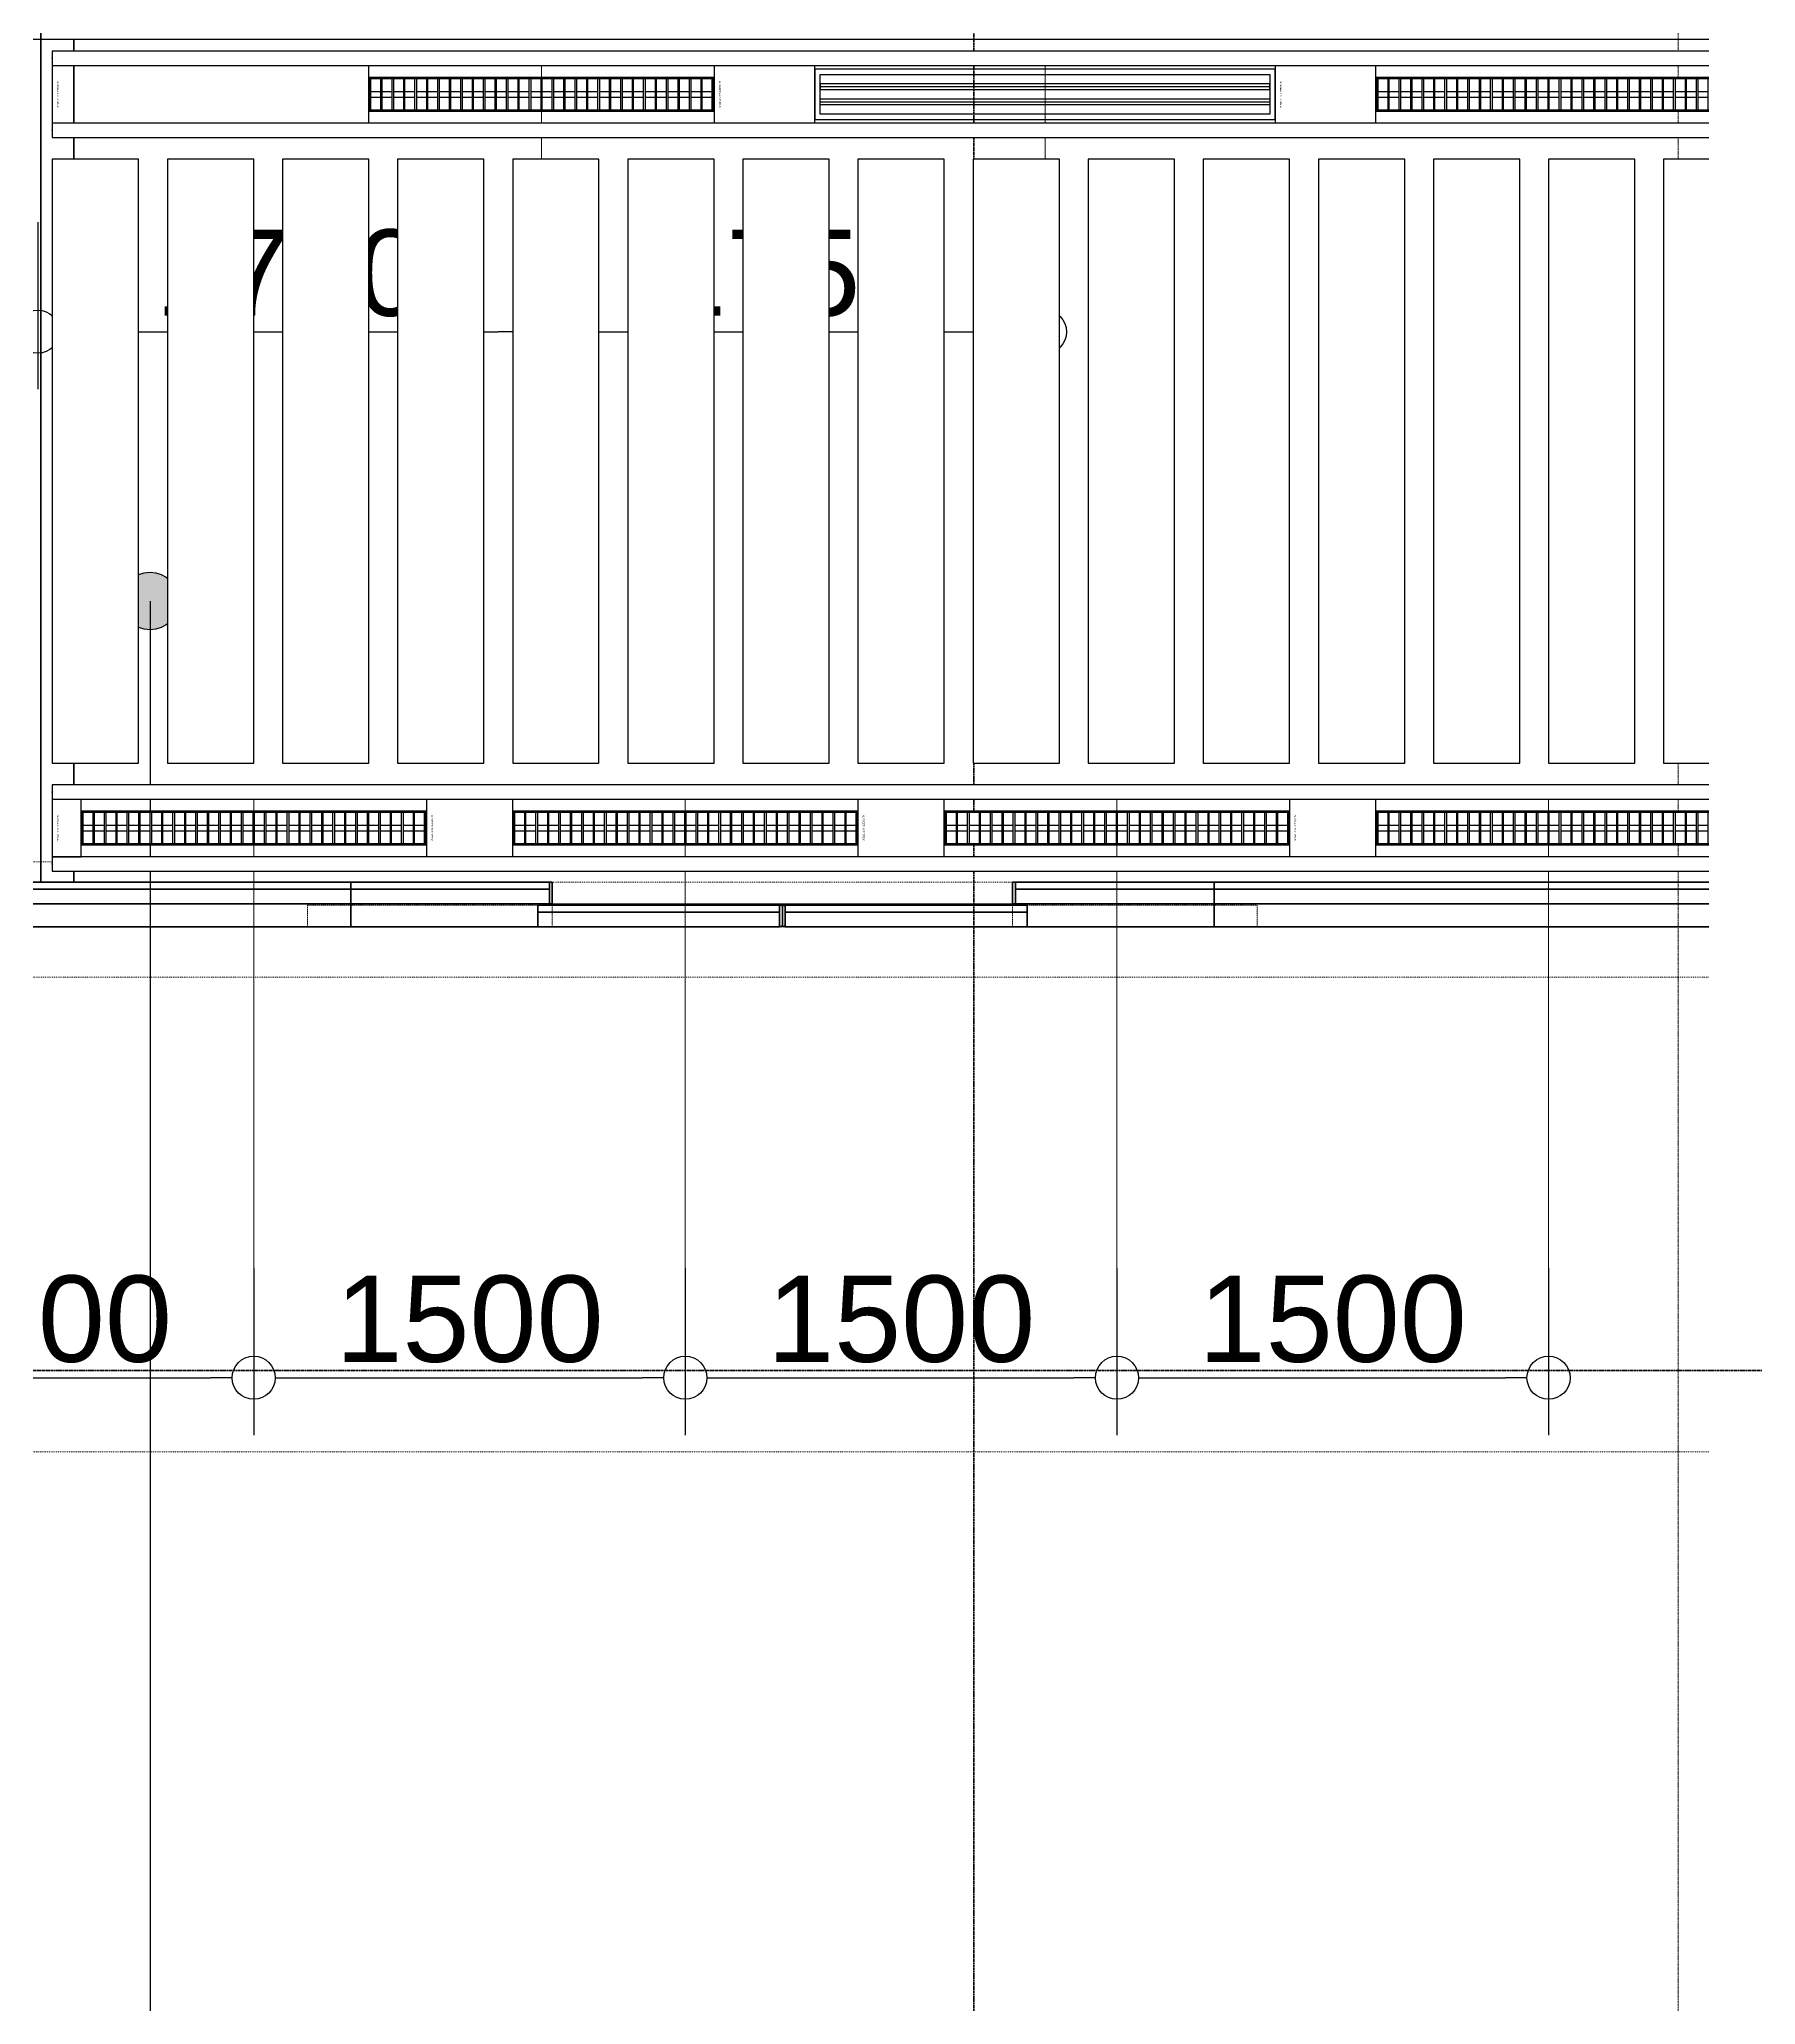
# Model space of a CAD drawing. Header units: millimetres. Extents: x -853228 to -774597, y -17231 to 22435.
# Drawn here: x -784577 to -778613, y -3802 to 3028 of the extents above; entities that cross this region are included whole.
import ezdxf
from ezdxf.enums import TextEntityAlignment as Align
from ezdxf.xclip import XClip

# ---------------------------------------------------------------- set-up
doc = ezdxf.new("R2010")
doc.units = ezdxf.units.MM
doc.header["$XCLIPFRAME"] = 0
for name, pattern in [('- SOM Dash 1_8_', [4.7625, 3.175, -1.5875]), ('DASH', [6.35, 3.175, -3.175]), ('DPA_Grid _ Level 100', [10, 5.5, -1.6, 1.3, -1.6]), ('DPA_Hidden 50', [3, 2, -1]), ('DPA_Hidden 500', [1.4, 0.8, -0.6])]:
    doc.linetypes.add(name, pattern=pattern)
for name, color, linetype in [('000 - WIPEOUT', 250, 'Continuous'), ('001 - ASCESSORIES', 251, 'Continuous'), ('A04_TUBE SERIES', 2, 'Continuous'), ('A11_ALU.SOLID SHEET', 2, 'Continuous')]:
    doc.layers.add(name, color=color, linetype=linetype)
for name, color, linetype, lineweight in [('A-ANNO-DIMS', 1, 'Continuous', 9), ('A-DETL', 1, 'Continuous', 70), ('A-GENM', 1, 'Continuous', 9), ('A-GENM-HDLN', 2, 'DPA_Hidden 500', 9), ('A-ROOM-IDEN', 3, 'Continuous', 25), ('G-ANNO-SECL', 3, 'Continuous', 9), ('I-WALL-E', 2, 'Continuous', 35), ('Q-SPCQ', 2, 'Continuous', 35), ('Q-SPCQ-HDLN', 2, 'DASH', 9), ('S-GRID', 251, 'Continuous', 9)]:
    doc.layers.add(name, color=color, linetype=linetype, lineweight=lineweight)
doc.styles.add('Arial_2', font='arial.ttf', dxfattribs={"height": 300})
doc.dimstyles.new('DPA-DIM-3_0_C-C', dxfattribs={"dimscale": 304.8, "dimtxt": 306.07782, "dimasz": 0.492126, "dimexe": 0.656168, "dimexo": 0.0625, "dimgap": 0.164042, "dimtad": 1, "dimdec": 0, "dimzin": 0, "dimdsep": 46, "dimtxsty": 'Arial_2', "dimblk1": 'DOTBLANK', "dimblk2": 'DOTBLANK', "dimsah": 1, "dimcen": 0.09, "dimdle": 0.656168, "dimadec": 8, "dimazin": 0, "dimtfac": 1, "dimtdec": 4, "dimtix": 1, "dimtmove": 0, "dimatfit": 3, "dimfxl": 1.312336, "dimfxlon": 1, "dimtvp": 1, "dimtolj": 1, "dimtzin": 0, "dimarcsym": 2})

# ---------------------------------------------------------------- blocks, each defined once
blk = doc.blocks.new('DPA_Speciality_PlatformScreenDoor - Length_135300-12767973-4261-01 ENLARGED UPPER PLATFORM LEVEL - REFLECTED CEILING PLAN - SHEET 2')
at = {"layer": 'A-GENM'}
for p, q in [((64462.5, -250), (64660.3, -250)), ((64660.3, -250), (64462.5, -250)), ((64557.5, -250), (64467.5, -250)), ((64467.5, -250), (64557.5, -250)), ((64567.5, -250), (64657.5, -250)), ((64657.5, -250), (64567.5, -250)), ((65462.5, -250), (65264.7, -250)), ((65264.7, -250), (65462.5, -250)), ((65357.5, -250), (65267.5, -250)), ((65267.5, -250), (65357.5, -250)), ((65367.5, -250), (65457.5, -250)), ((65457.5, -250), (65367.5, -250)), ((62240.3, -330), (62364.1, -330)), ((62250.9, -330), (62304, -330)), ((62300.4, -330), (62353.5, -330)), ((66015.3, -330), (66139.1, -330)), ((66025.9, -330), (66079, -330)), ((66075.4, -330), (66128.5, -330))]:
    blk.add_line(p, q, dxfattribs=at)
at = {"layer": 'A-GENM-HDLN'}
for p, q in [((63312.5, -250), (63312.5, -175)), ((64162.5, -175), (63312.5, -175)), ((64162.5, -175), (64162.5, -250)), ((65762.5, -175), (65762.5, -250)), ((65762.5, -175), (66612.5, -175)), ((66612.5, -250), (66612.5, -175)), ((64162.5, -250), (63312.5, -250)), ((65762.5, -250), (66612.5, -250))]:
    blk.add_line(p, q, dxfattribs=at)
at = {"layer": 'Q-SPCQ', "linetype": 'DASH', "lineweight": 9}
blk.add_line((61742.7, 1650), (132340.1, 1650), dxfattribs=at)
at = {"layer": 'Q-SPCQ'}
for p, q in [((61742.7, -175), (63462.5, -175)), ((63462.5, -175), (63462.5, -330)), ((63462.5, -175), (64162.5, -175)), ((63462.5, -330), (63462.5, -175)), ((63462.5, -200), (63462.5, -175.9)), ((63462.5, -175.9), (63462.5, -200)), ((63462.5, -305), (63462.5, -200)), ((63462.5, -200), (63462.5, -305)), ((64112.5, -175), (64952.5, -175)), ((64952.5, -175), (64112.5, -175)), ((64112.5, -175), (64112.5, -225)), ((64112.5, -225), (64112.5, -175)), ((64922.5, -175), (64142.5, -175)), ((64142.5, -175), (64922.5, -175)), ((64142.5, -175), (64922.5, -175)), ((64922.5, -175), (64142.5, -175)), ((64952.5, -225), (64952.5, -175)), ((64952.5, -225), (64952.5, -175)), ((64952.5, -180), (64952.5, -245)), ((64952.5, -245), (64952.5, -180)), ((64962.5, -245), (64962.5, -180)), ((64962.5, -180), (64962.5, -245)), ((64962.5, -180), (64962.5, -245)), ((64962.5, -245), (64962.5, -180)), ((65812.5, -175), (64972.5, -175)), ((64972.5, -175), (65812.5, -175)), ((64972.5, -175), (64972.5, -225)), ((64972.5, -175), (64972.5, -225)), ((64972.5, -245), (64972.5, -180)), ((64972.5, -180), (64972.5, -245)), ((65002.5, -175), (65782.5, -175)), ((65782.5, -175), (65002.5, -175)), ((65782.5, -175), (65002.5, -175)), ((65002.5, -175), (65782.5, -175)), ((65762.5, -175), (66462.5, -175)), ((65812.5, -225), (65812.5, -175)), ((65812.5, -175), (65812.5, -225)), ((66462.5, -175), (66462.5, -330)), ((66462.5, -175), (68837.5, -175)), ((66462.5, -330), (66462.5, -175)), ((66462.5, -200), (66462.5, -175.9)), ((66462.5, -175.9), (66462.5, -200)), ((66462.5, -305), (66462.5, -200)), ((66462.5, -200), (66462.5, -305)), ((63462.5, -255), (61742.7, -255)), ((61742.7, -255), (63462.5, -255)), ((61742.7, -255), (63402.5, -255)), ((63402.5, -255), (61742.7, -255)), ((63412.5, -255), (61742.7, -255)), ((61742.7, -255), (63412.5, -255)), ((63462.5, -255), (64152.5, -255)), ((64152.5, -255), (63462.5, -255)), ((63462.5, -255), (63462.5, -305)), ((63462.5, -305), (63462.5, -255)), ((63462.5, -305), (63462.5, -255)), ((63462.5, -255), (63462.5, -305)), ((63512.5, -255), (64102.5, -255)), ((64102.5, -255), (63512.5, -255)), ((64102.5, -255), (63522.5, -255)), ((63522.5, -255), (64102.5, -255)), ((64952.5, -225), (64112.5, -225)), ((64112.5, -225), (64952.5, -225)), ((64112.5, -250), (64112.5, -225)), ((64112.5, -250), (64112.5, -225)), ((64952.5, -225), (64112.5, -225)), ((64112.5, -225), (64112.5, -250)), ((64112.5, -250), (64112.5, -225)), ((64112.5, -225), (64952.5, -225)), ((64112.5, -225), (64952.5, -225)), ((64952.5, -225), (64112.5, -225)), ((64952.5, -250), (64112.5, -250)), ((64112.5, -250), (64952.5, -250)), ((64112.5, -250), (64952.5, -250)), ((64952.5, -250), (64112.5, -250)), ((64142.5, -225), (64922.5, -225)), ((64922.5, -225), (64142.5, -225)), ((64922.5, -225), (64142.5, -225)), ((64142.5, -225), (64922.5, -225)), ((64152.5, -255), (64152.5, -330)), ((64162.5, -255), (64152.5, -255)), ((64152.5, -255), (64162.5, -255)), ((64152.5, -330), (64152.5, -255)), ((64152.5, -305), (64152.5, -255)), ((64152.5, -305), (64152.5, -255)), ((64162.5, -225), (64902.5, -225)), ((64902.5, -225), (64162.5, -225)), ((64162.5, -225), (64902.5, -225)), ((64902.5, -225), (64162.5, -225)), ((64162.5, -250), (64902.5, -250)), ((64902.5, -250), (64162.5, -250)), ((64162.5, -250), (64902.5, -250)), ((64902.5, -250), (64162.5, -250)), ((64162.5, -330), (64162.5, -250)), ((64162.5, -250), (64162.5, -305)), ((64162.5, -330), (64162.5, -255)), ((64162.5, -255), (64162.5, -330)), ((64952.5, -225), (64952.5, -250)), ((64952.5, -250), (64952.5, -225)), ((64952.5, -250), (64952.5, -225)), ((64952.5, -225), (64952.5, -250)), ((64972.5, -225), (65812.5, -225)), ((65812.5, -225), (64972.5, -225)), ((64972.5, -250), (64972.5, -225)), ((64972.5, -225), (64972.5, -250)), ((65812.5, -225), (64972.5, -225)), ((64972.5, -225), (64972.5, -250)), ((64972.5, -250), (64972.5, -225)), ((64972.5, -225), (65812.5, -225)), ((65812.5, -225), (64972.5, -225)), ((64972.5, -225), (65812.5, -225)), ((64972.5, -250), (65812.5, -250)), ((65812.5, -250), (64972.5, -250)), ((64972.5, -250), (65812.5, -250)), ((65812.5, -250), (64972.5, -250)), ((65782.5, -225), (65002.5, -225)), ((65002.5, -225), (65782.5, -225)), ((65002.5, -225), (65782.5, -225)), ((65782.5, -225), (65002.5, -225)), ((65762.5, -225), (65022.5, -225)), ((65022.5, -225), (65762.5, -225)), ((65762.5, -225), (65022.5, -225)), ((65022.5, -225), (65762.5, -225)), ((65762.5, -250), (65022.5, -250)), ((65022.5, -250), (65762.5, -250)), ((65762.5, -250), (65022.5, -250)), ((65022.5, -250), (65762.5, -250)), ((65762.5, -305), (65762.5, -250)), ((65762.5, -250), (65762.5, -330)), ((65772.5, -255), (65762.5, -255)), ((65762.5, -255), (65762.5, -330)), ((65762.5, -330), (65762.5, -255)), ((65762.5, -255), (65772.5, -255)), ((65772.5, -330), (65772.5, -255)), ((65772.5, -255), (65772.5, -330)), ((66462.5, -255), (65772.5, -255)), ((65772.5, -255), (66462.5, -255)), ((65772.5, -255), (65772.5, -305)), ((65772.5, -255), (65772.5, -305)), ((65812.5, -225), (65812.5, -250)), ((65812.5, -225), (65812.5, -250)), ((65812.5, -250), (65812.5, -225)), ((65812.5, -225), (65812.5, -250)), ((65822.5, -255), (66402.5, -255)), ((66402.5, -255), (65822.5, -255)), ((66412.5, -255), (65822.5, -255)), ((65822.5, -255), (66412.5, -255)), ((68837.5, -255), (66462.5, -255)), ((66462.5, -255), (68837.5, -255)), ((66462.5, -255), (66462.5, -305)), ((66462.5, -255), (66462.5, -305)), ((66462.5, -305), (66462.5, -255)), ((66462.5, -255), (66462.5, -305)), ((68787.5, -255), (66512.5, -255)), ((66512.5, -255), (68787.5, -255)), ((66522.5, -255), (68777.5, -255)), ((68777.5, -255), (66522.5, -255)), ((63462.5, -305), (61742.7, -305)), ((61742.7, -305), (63452.5, -305)), ((63402.5, -305), (61742.7, -305)), ((61742.7, -305), (63402.5, -305)), ((61742.7, -305), (63452.5, -305)), ((63452.5, -305), (61742.7, -305)), ((63402.5, -305), (61742.7, -305)), ((61742.7, -305), (63402.5, -305)), ((63462.5, -305), (61742.7, -305)), ((61742.7, -305), (63462.5, -305)), ((63412.5, -305), (61742.7, -305)), ((61742.7, -305), (63412.5, -305)), ((61742.7, -305), (63402.5, -305)), ((63402.5, -305), (61742.7, -305)), ((61742.7, -330), (63462.5, -330)), ((63452.5, -330), (61742.7, -330)), ((61742.7, -330), (63462.5, -330)), ((63402.5, -330), (61742.7, -330)), ((61742.7, -330), (63402.5, -330)), ((61742.7, -330), (63452.5, -330)), ((63452.5, -330), (61742.7, -330)), ((63402.5, -330), (61742.7, -330)), ((61742.7, -330), (63402.5, -330)), ((63452.5, -305), (63462.5, -305)), ((63462.5, -330), (63452.5, -330)), ((63462.5, -329.1), (63462.5, -305)), ((63462.5, -305), (63472.5, -305)), ((64152.5, -305), (63462.5, -305)), ((63462.5, -305), (63462.5, -330)), ((63462.5, -330), (63462.5, -305)), ((63462.5, -305), (64152.5, -305)), ((64152.5, -305), (63462.5, -305)), ((63462.5, -305), (63462.5, -329.1)), ((63462.5, -330), (63462.5, -305)), ((63462.5, -305), (63462.5, -330)), ((63462.5, -330), (64162.5, -330)), ((63462.5, -330), (64152.5, -330)), ((63472.5, -330), (63462.5, -330)), ((63472.5, -305), (64152.5, -305)), ((64152.5, -305), (63472.5, -305)), ((63472.5, -305), (64152.5, -305)), ((64152.5, -330), (63472.5, -330)), ((64152.5, -330), (63472.5, -330)), ((63472.5, -330), (64152.5, -330)), ((63512.5, -305), (64102.5, -305)), ((64102.5, -305), (63512.5, -305)), ((63522.5, -305), (64102.5, -305)), ((64102.5, -305), (63522.5, -305)), ((63522.5, -305), (64102.5, -305)), ((64102.5, -305), (63522.5, -305)), ((64102.5, -305), (63522.5, -305)), ((63522.5, -305), (64102.5, -305)), ((63522.5, -330), (64102.5, -330)), ((64102.5, -330), (63522.5, -330)), ((63522.5, -330), (64102.5, -330)), ((64102.5, -330), (63522.5, -330)), ((64152.5, -330), (64152.5, -305)), ((64152.5, -330), (64152.5, -305)), ((64152.5, -305), (64152.5, -330)), ((64152.5, -330), (64152.5, -305)), ((64152.5, -330), (64162.5, -330)), ((64162.5, -330), (64152.5, -330)), ((64162.5, -305), (64162.5, -329.1)), ((65762.5, -329.1), (65762.5, -305)), ((65762.5, -330), (66462.5, -330)), ((65762.5, -330), (65772.5, -330)), ((65772.5, -330), (65762.5, -330)), ((66462.5, -305), (65772.5, -305)), ((65772.5, -305), (66452.5, -305)), ((65772.5, -305), (65772.5, -330)), ((65772.5, -305), (65772.5, -330)), ((65772.5, -305), (66452.5, -305)), ((66452.5, -305), (65772.5, -305)), ((65772.5, -330), (65772.5, -305)), ((65772.5, -305), (65772.5, -330)), ((66462.5, -305), (65772.5, -305)), ((65772.5, -305), (66462.5, -305)), ((66452.5, -330), (65772.5, -330)), ((65772.5, -330), (66462.5, -330)), ((65772.5, -330), (66452.5, -330)), ((66452.5, -330), (65772.5, -330)), ((66402.5, -305), (65822.5, -305)), ((65822.5, -305), (66402.5, -305)), ((66402.5, -305), (65822.5, -305)), ((65822.5, -305), (66402.5, -305)), ((66412.5, -305), (65822.5, -305)), ((65822.5, -305), (66412.5, -305)), ((65822.5, -305), (66402.5, -305)), ((66402.5, -305), (65822.5, -305)), ((66402.5, -330), (65822.5, -330)), ((65822.5, -330), (66402.5, -330)), ((66402.5, -330), (65822.5, -330)), ((65822.5, -330), (66402.5, -330)), ((66452.5, -305), (66462.5, -305)), ((66462.5, -330), (66452.5, -330)), ((66462.5, -329.1), (66462.5, -305)), ((68837.5, -305), (66462.5, -305)), ((66462.5, -305), (66472.5, -305)), ((66462.5, -330), (66462.5, -305)), ((66462.5, -305), (66462.5, -330)), ((68837.5, -305), (66462.5, -305)), ((66462.5, -305), (68837.5, -305)), ((66462.5, -305), (66462.5, -329.1)), ((66462.5, -330), (66462.5, -305)), ((66462.5, -305), (66462.5, -330)), ((66462.5, -330), (68837.5, -330)), ((66472.5, -330), (66462.5, -330)), ((66462.5, -330), (68837.5, -330)), ((66472.5, -305), (68827.5, -305)), ((66472.5, -305), (68827.5, -305)), ((68827.5, -305), (66472.5, -305)), ((68827.5, -330), (66472.5, -330)), ((66472.5, -330), (68827.5, -330)), ((68827.5, -330), (66472.5, -330)), ((68787.5, -305), (66512.5, -305)), ((66512.5, -305), (68787.5, -305)), ((68777.5, -305), (66522.5, -305)), ((66522.5, -305), (68777.5, -305)), ((68777.5, -305), (66522.5, -305)), ((66522.5, -305), (68777.5, -305)), ((66522.5, -305), (68777.5, -305)), ((68777.5, -305), (66522.5, -305)), ((68777.5, -330), (66522.5, -330)), ((66522.5, -330), (68777.5, -330)), ((68777.5, -330), (66522.5, -330)), ((66522.5, -330), (68777.5, -330))]:
    blk.add_line(p, q, dxfattribs=at)
for centre, start, end in [((64957.5, -180), 0, 180), ((64957.5, -180), 135, 180), ((64957.5, -180), 60, 120), ((64957.5, -180), 360, 30), ((64967.5, -180), 0, 180), ((64967.5, -180), 150, 180), ((64967.5, -180), 60, 120), ((64967.5, -180), 0, 45), ((64957.5, -245), 180, 210), ((64957.5, -245), 180, 0), ((64957.5, -245), 240, 300), ((64957.5, -245), 330, 0), ((64967.5, -245), 180, 210), ((64967.5, -245), 180, 360), ((64967.5, -245), 240, 300), ((64967.5, -245), 330, 360)]:
    blk.add_arc(centre, 5, start, end, dxfattribs=at)
at = {"layer": 'Q-SPCQ-HDLN'}
for p, q in [((132340.1, 0), (61742.7, 0)), ((132340.1, -330), (61742.7, -330)), ((132340.1, -400), (61742.7, -400))]:
    blk.add_line(p, q, dxfattribs=at)
blk = doc.blocks.new('_DotBlank')
at = {"color": 0, "linetype": 'ByBlock', "lineweight": -2}
blk.add_line((-0.5, 0), (-1, 0), dxfattribs=at)
blk.add_circle((0, 0), 0.5, dxfattribs=at)
blk = doc.blocks.new('*D362')
at = {"layer": 'A-ANNO-DIMS', "color": 0, "lineweight": -2, "transparency": 16777216}
for p, q in [((15350, -1186.3), (15350, -1767.3)), ((17100, -1186.3), (17100, -1767.3)), ((15500, -1567.3), (16950, -1567.3))]:
    blk.add_line(p, q, dxfattribs=at)
at = {"layer": 'Defpoints', "color": 0, "transparency": 16777216}
for p in [(15350, -1167.3), (17100, -1167.3), (17100, -1567.3)]:
    blk.add_point(p, dxfattribs=at)
at = {"layer": 'A-ANNO-DIMS', "color": 0, "lineweight": -2, "transparency": 16777216, "xscale": 150, "yscale": 150, "zscale": 150, "rotation": 180}
blk.add_blockref('_DotBlank', (15350, -1567.3), dxfattribs=at)
at = {"layer": 'A-ANNO-DIMS', "color": 0, "lineweight": -2, "transparency": 16777216, "xscale": 150, "yscale": 150, "zscale": 150}
blk.add_blockref('_DotBlank', (17100, -1567.3), dxfattribs=at)
at = {"layer": 'A-ANNO-DIMS', "color": 0, "transparency": 16777216, "insert": (16225, -1364.1), "char_height": 300, "width": 1107.531, "attachment_point": 5, "style": 'Arial_2'}
blk.add_mtext('\\A1;1750', dxfattribs=at)
blk = doc.blocks.new('*D363')
at = {"layer": 'A-ANNO-DIMS', "color": 0, "lineweight": -2, "transparency": 16777216}
for p, q in [((17100, -1186.3), (17100, -1767.3)), ((18850, -1186.3), (18850, -1767.3)), ((17250, -1567.3), (18700, -1567.3))]:
    blk.add_line(p, q, dxfattribs=at)
at = {"layer": 'Defpoints', "color": 0, "transparency": 16777216}
for p in [(17100, -1167.3), (18850, -1167.3), (18850, -1567.3)]:
    blk.add_point(p, dxfattribs=at)
at = {"layer": 'A-ANNO-DIMS', "color": 0, "lineweight": -2, "transparency": 16777216, "xscale": 150, "yscale": 150, "zscale": 150, "rotation": 180}
blk.add_blockref('_DotBlank', (17100, -1567.3), dxfattribs=at)
at = {"layer": 'A-ANNO-DIMS', "color": 0, "lineweight": -2, "transparency": 16777216, "xscale": 150, "yscale": 150, "zscale": 150}
blk.add_blockref('_DotBlank', (18850, -1567.3), dxfattribs=at)
at = {"layer": 'A-ANNO-DIMS', "color": 0, "transparency": 16777216, "insert": (17975, -1364.1), "char_height": 300, "width": 1107.531, "attachment_point": 5, "style": 'Arial_2'}
blk.add_mtext('\\A1;1750', dxfattribs=at)
blk = doc.blocks.new('*D364')
at = {"layer": 'A-ANNO-DIMS', "color": 0, "lineweight": -2, "transparency": 16777216}
for p, q in [((18850, -1186.3), (18850, -1767.3)), ((20600, -1186.3), (20600, -1767.3)), ((19000, -1567.3), (20450, -1567.3))]:
    blk.add_line(p, q, dxfattribs=at)
at = {"layer": 'Defpoints', "color": 0, "transparency": 16777216}
for p in [(18850, -1167.3), (20600, -1167.3), (20600, -1567.3)]:
    blk.add_point(p, dxfattribs=at)
at = {"layer": 'A-ANNO-DIMS', "color": 0, "lineweight": -2, "transparency": 16777216, "xscale": 150, "yscale": 150, "zscale": 150, "rotation": 180}
blk.add_blockref('_DotBlank', (18850, -1567.3), dxfattribs=at)
at = {"layer": 'A-ANNO-DIMS', "color": 0, "lineweight": -2, "transparency": 16777216, "xscale": 150, "yscale": 150, "zscale": 150}
blk.add_blockref('_DotBlank', (20600, -1567.3), dxfattribs=at)
at = {"layer": 'A-ANNO-DIMS', "color": 0, "transparency": 16777216, "insert": (19725, -1364.1), "char_height": 300, "width": 1107.531, "attachment_point": 5, "style": 'Arial_2'}
blk.add_mtext('\\A1;1750', dxfattribs=at)
blk = doc.blocks.new('*D451')
at = {"layer": 'A-ANNO-DIMS', "color": 0, "lineweight": -2, "transparency": 16777216}
for p, q in [((16350, -4821.6), (16350, -5402.5)), ((17850, -4821.6), (17850, -5402.5)), ((16500, -5202.5), (17700, -5202.5))]:
    blk.add_line(p, q, dxfattribs=at)
at = {"layer": 'Defpoints', "color": 0, "transparency": 16777216}
for p in [(16350, -4802.5), (17850, -4802.5), (17850, -5202.5)]:
    blk.add_point(p, dxfattribs=at)
at = {"layer": 'A-ANNO-DIMS', "color": 0, "lineweight": -2, "transparency": 16777216, "xscale": 150, "yscale": 150, "zscale": 150, "rotation": 180}
blk.add_blockref('_DotBlank', (16350, -5202.5), dxfattribs=at)
at = {"layer": 'A-ANNO-DIMS', "color": 0, "lineweight": -2, "transparency": 16777216, "xscale": 150, "yscale": 150, "zscale": 150}
blk.add_blockref('_DotBlank', (17850, -5202.5), dxfattribs=at)
at = {"layer": 'A-ANNO-DIMS', "color": 0, "transparency": 16777216, "insert": (17100, -4999.4), "char_height": 300, "width": 1107.531, "attachment_point": 5, "style": 'Arial_2'}
blk.add_mtext('\\A1;1500', dxfattribs=at)
blk = doc.blocks.new('*D452')
at = {"layer": 'A-ANNO-DIMS', "color": 0, "lineweight": -2, "transparency": 16777216}
for p, q in [((17850, -4821.6), (17850, -5402.5)), ((19350, -4821.6), (19350, -5402.5)), ((18000, -5202.5), (19200, -5202.5))]:
    blk.add_line(p, q, dxfattribs=at)
at = {"layer": 'Defpoints', "color": 0, "transparency": 16777216}
for p in [(17850, -4802.5), (19350, -4802.5), (19350, -5202.5)]:
    blk.add_point(p, dxfattribs=at)
at = {"layer": 'A-ANNO-DIMS', "color": 0, "lineweight": -2, "transparency": 16777216, "xscale": 150, "yscale": 150, "zscale": 150, "rotation": 180}
blk.add_blockref('_DotBlank', (17850, -5202.5), dxfattribs=at)
at = {"layer": 'A-ANNO-DIMS', "color": 0, "lineweight": -2, "transparency": 16777216, "xscale": 150, "yscale": 150, "zscale": 150}
blk.add_blockref('_DotBlank', (19350, -5202.5), dxfattribs=at)
at = {"layer": 'A-ANNO-DIMS', "color": 0, "transparency": 16777216, "insert": (18600, -4999.4), "char_height": 300, "width": 1107.531, "attachment_point": 5, "style": 'Arial_2'}
blk.add_mtext('\\A1;1500', dxfattribs=at)
blk = doc.blocks.new('*D453')
at = {"layer": 'A-ANNO-DIMS', "color": 0, "lineweight": -2, "transparency": 16777216}
for p, q in [((19350, -4821.6), (19350, -5402.5)), ((20850, -4821.6), (20850, -5402.5)), ((19500, -5202.5), (20700, -5202.5))]:
    blk.add_line(p, q, dxfattribs=at)
at = {"layer": 'Defpoints', "color": 0, "transparency": 16777216}
for p in [(19350, -4802.5), (20850, -4802.5), (20850, -5202.5)]:
    blk.add_point(p, dxfattribs=at)
at = {"layer": 'A-ANNO-DIMS', "color": 0, "lineweight": -2, "transparency": 16777216, "xscale": 150, "yscale": 150, "zscale": 150, "rotation": 180}
blk.add_blockref('_DotBlank', (19350, -5202.5), dxfattribs=at)
at = {"layer": 'A-ANNO-DIMS', "color": 0, "lineweight": -2, "transparency": 16777216, "xscale": 150, "yscale": 150, "zscale": 150}
blk.add_blockref('_DotBlank', (20850, -5202.5), dxfattribs=at)
at = {"layer": 'A-ANNO-DIMS', "color": 0, "transparency": 16777216, "insert": (20100, -4999.4), "char_height": 300, "width": 1107.531, "attachment_point": 5, "style": 'Arial_2'}
blk.add_mtext('\\A1;1500', dxfattribs=at)
blk = doc.blocks.new('*D460')
at = {"layer": 'A-ANNO-DIMS', "color": 0, "lineweight": -2, "transparency": 16777216}
for p, q in [((20850, -4821.6), (20850, -5402.5)), ((22350, -4821.6), (22350, -5402.5)), ((21000, -5202.5), (22200, -5202.5))]:
    blk.add_line(p, q, dxfattribs=at)
at = {"layer": 'Defpoints', "color": 0, "transparency": 16777216}
for p in [(20850, -4802.5), (22350, -4802.5), (22350, -5202.5)]:
    blk.add_point(p, dxfattribs=at)
at = {"layer": 'A-ANNO-DIMS', "color": 0, "lineweight": -2, "transparency": 16777216, "xscale": 150, "yscale": 150, "zscale": 150, "rotation": 180}
blk.add_blockref('_DotBlank', (20850, -5202.5), dxfattribs=at)
at = {"layer": 'A-ANNO-DIMS', "color": 0, "lineweight": -2, "transparency": 16777216, "xscale": 150, "yscale": 150, "zscale": 150}
blk.add_blockref('_DotBlank', (22350, -5202.5), dxfattribs=at)
at = {"layer": 'A-ANNO-DIMS', "color": 0, "transparency": 16777216, "insert": (21600, -4999.4), "char_height": 300, "width": 1107.531, "attachment_point": 5, "style": 'Arial_2'}
blk.add_mtext('\\A1;1500', dxfattribs=at)
blk = doc.blocks.new('*U481')
at = {"layer": 'A11_ALU.SOLID SHEET', "color": 0}
blk.add_lwpolyline([(350, -98.8), (350, 98.8), (0, 98.8), (0, -98.8)], close=True, dxfattribs=at)
at = {"layer": 'Defpoints', "color": 250}
blk.add_point((0, 0), dxfattribs=at)
blk.add_text('AL.SHEET-HAT-TYPE-R', height=6, rotation=270, dxfattribs=at).set_placement((15, 0), align=Align.BOTTOM_CENTER)
blk = doc.blocks.new('*U483')
at = {"layer": '001 - ASCESSORIES', "color": 0, "linetype": 'ByBlock'}
blk.add_lwpolyline([(800, 87.5), (-800, 87.5), (-800, -87.5), (800, -87.5)], close=True, dxfattribs=at)
at = {"layer": '001 - ASCESSORIES', "linetype": 'ByBlock'}
for points in [[(-781.5, 69), (781.5, 69), (781.5, -69), (-781.5, -69)], [(781.5, 36.3), (-781.5, 36.3), (-781.5, 16.3), (781.5, 16.3)], [(-781.5, -16.3), (781.5, -16.3), (781.5, -36.3), (-781.5, -36.3)]]:
    blk.add_lwpolyline(points, close=True, dxfattribs=at)
for points in [[(781.5, 26.3), (-781.5, 26.3)], [(-781.5, -26.3), (781.5, -26.3)]]:
    blk.add_lwpolyline(points, dxfattribs=at)
blk = doc.blocks.new('*U478')
at = {"color": 1}
blk.add_wipeout([(600, -60), (-600, -60), (-600, 60), (600, 60)], dxfattribs=at).dxf.layer = '000 - WIPEOUT'
at = {"layer": '001 - ASCESSORIES', "color": 0}
blk.add_lwpolyline([(600, -60), (-600, -60), (-600, 60), (600, 60)], close=True, dxfattribs=at)
at = {"layer": '001 - ASCESSORIES'}
for points in [[(-593.5, -55), (-598.5, -55), (-598.5, 55), (-593.5, 55)], [(595, -55), (-595, -55), (-595, 55), (595, 55)], [(-558.8, -55), (-553.8, -55), (-553.8, 55), (-558.8, 55)], [(-514, -55), (-519, -55), (-519, 55), (-514, 55)], [(-479.3, -55), (-474.3, -55), (-474.3, 55), (-479.3, 55)], [(-434.6, -55), (-439.6, -55), (-439.6, 55), (-434.6, 55)], [(-399.8, -55), (-394.8, -55), (-394.8, 55), (-399.8, 55)], [(-355.1, -55), (-360.1, -55), (-360.1, 55), (-355.1, 55)], [(-320.4, -55), (-315.4, -55), (-315.4, 55), (-320.4, 55)], [(-275.6, -55), (-280.6, -55), (-280.6, 55), (-275.6, 55)], [(-240.9, -55), (-235.9, -55), (-235.9, 55), (-240.9, 55)], [(-196.2, -55), (-201.2, -55), (-201.2, 55), (-196.2, 55)], [(-161.4, -55), (-156.4, -55), (-156.4, 55), (-161.4, 55)], [(-116.7, -55), (-121.7, -55), (-121.7, 55), (-116.7, 55)], [(-82, -55), (-77, -55), (-77, 55), (-82, 55)], [(-37.2, -55), (-42.2, -55), (-42.2, 55), (-37.2, 55)], [(-2.5, -55), (2.5, -55), (2.5, 55), (-2.5, 55)], [(42.2, -55), (37.2, -55), (37.2, 55), (42.2, 55)], [(77, -55), (82, -55), (82, 55), (77, 55)], [(121.7, -55), (116.7, -55), (116.7, 55), (121.7, 55)], [(156.4, -55), (161.4, -55), (161.4, 55), (156.4, 55)], [(201.2, -55), (196.2, -55), (196.2, 55), (201.2, 55)], [(235.9, -55), (240.9, -55), (240.9, 55), (235.9, 55)], [(280.6, -55), (275.6, -55), (275.6, 55), (280.6, 55)], [(315.4, -55), (320.4, -55), (320.4, 55), (315.4, 55)], [(360.1, -55), (355.1, -55), (355.1, 55), (360.1, 55)], [(394.8, -55), (399.8, -55), (399.8, 55), (394.8, 55)], [(439.6, -55), (434.6, -55), (434.6, 55), (439.6, 55)], [(474.3, -55), (479.3, -55), (479.3, 55), (474.3, 55)], [(519, -55), (514, -55), (514, 55), (519, 55)], [(553.8, -55), (558.8, -55), (558.8, 55), (553.8, 55)], [(598.5, -55), (593.5, -55), (593.5, 55), (598.5, 55)]]:
    blk.add_lwpolyline(points, close=True, dxfattribs=at)
for points in [[(-593.5, 10), (-558.8, 10)], [(-553.8, 10), (-519, 10)], [(-514, 10), (-479.3, 10)], [(-474.3, 10), (-439.6, 10)], [(-434.6, 10), (-399.8, 10)], [(-394.8, 10), (-360.1, 10)], [(-355.1, 10), (-320.4, 10)], [(-315.4, 10), (-280.6, 10)], [(-275.6, 10), (-240.9, 10)], [(-235.9, 10), (-201.2, 10)], [(-196.2, 10), (-161.4, 10)], [(-156.4, 10), (-121.7, 10)], [(-116.7, 10), (-82, 10)], [(-77, 10), (-42.2, 10)], [(-37.2, 10), (-2.5, 10)], [(2.5, 10), (37.2, 10)], [(42.2, 10), (77, 10)], [(82, 10), (116.7, 10)], [(121.7, 10), (156.4, 10)], [(161.4, 10), (196.2, 10)], [(201.2, 10), (235.9, 10)], [(240.9, 10), (275.6, 10)], [(280.6, 10), (315.4, 10)], [(320.4, 10), (355.1, 10)], [(360.1, 10), (394.8, 10)], [(399.8, 10), (434.6, 10)], [(439.6, 10), (474.3, 10)], [(479.3, 10), (514, 10)], [(519, 10), (553.8, 10)], [(558.8, 10), (593.5, 10)], [(-593.5, -10), (-558.8, -10)], [(-553.8, -10), (-519, -10)], [(-514, -10), (-479.3, -10)], [(-474.3, -10), (-439.6, -10)], [(-434.6, -10), (-399.8, -10)], [(-394.8, -10), (-360.1, -10)], [(-355.1, -10), (-320.4, -10)], [(-315.4, -10), (-280.6, -10)], [(-275.6, -10), (-240.9, -10)], [(-235.9, -10), (-201.2, -10)], [(-196.2, -10), (-161.4, -10)], [(-156.4, -10), (-121.7, -10)], [(-116.7, -10), (-82, -10)], [(-77, -10), (-42.2, -10)], [(-37.2, -10), (-2.5, -10)], [(2.5, -10), (37.2, -10)], [(42.2, -10), (77, -10)], [(82, -10), (116.7, -10)], [(121.7, -10), (156.4, -10)], [(161.4, -10), (196.2, -10)], [(201.2, -10), (235.9, -10)], [(240.9, -10), (275.6, -10)], [(280.6, -10), (315.4, -10)], [(320.4, -10), (355.1, -10)], [(360.1, -10), (394.8, -10)], [(399.8, -10), (434.6, -10)], [(439.6, -10), (474.3, -10)], [(479.3, -10), (514, -10)], [(519, -10), (553.8, -10)], [(558.8, -10), (593.5, -10)]]:
    blk.add_lwpolyline(points, dxfattribs=at)
blk = doc.blocks.new('*U484')
at = {"layer": 'A11_ALU.SOLID SHEET', "color": 0}
blk.add_lwpolyline([(1100, -98.8), (1100, 98.8), (0, 98.8), (0, -98.8)], close=True, dxfattribs=at)
at = {"layer": 'Defpoints', "color": 250}
blk.add_point((0, 0), dxfattribs=at)
blk.add_text('AL.SHEET-HAT-TYPE-R', height=6, rotation=270, dxfattribs=at).set_placement((15, 0), align=Align.BOTTOM_CENTER)
blk = doc.blocks.new('*U486')
at = {"layer": 'A11_ALU.SOLID SHEET', "color": 0}
blk.add_lwpolyline([(300, -98.8), (300, 98.8), (0, 98.8), (0, -98.8)], close=True, dxfattribs=at)
at = {"layer": 'Defpoints', "color": 250}
blk.add_point((0, 0), dxfattribs=at)
blk.add_text('AL.SHEET-HAT-TYPE-R', height=6, rotation=270, dxfattribs=at).set_placement((15, 0), align=Align.BOTTOM_CENTER)
blk = doc.blocks.new('*U504')
blk.add_attdef('EXTR.OVL-LENGTH_', (-25, -59.1), '', height=5)
blk.add_wipeout([(-25, 0), (25, 0), (25, 67400), (-25, 67400)]).dxf.layer = '000 - WIPEOUT'
blk.add_point((0, 0))
at = {"layer": 'A04_TUBE SERIES', "color": 0}
blk.add_lwpolyline([(-25, 0), (25, 0), (25, 67400), (-25, 67400)], close=True, dxfattribs=at)
blk = doc.blocks.new('*U506')
blk.add_attdef('EXTR.OVL-LENGTH_', (-25, -59.1), '', height=5)
blk.add_wipeout([(-25, 0), (25, 0), (25, 67400), (-25, 67400)]).dxf.layer = '000 - WIPEOUT'
blk.add_point((0, 0))
at = {"layer": 'A04_TUBE SERIES', "color": 0}
blk.add_lwpolyline([(-25, 0), (25, 0), (25, 67400), (-25, 67400)], close=True, dxfattribs=at)
blk = doc.blocks.new('*U508')
blk.add_attdef('EXTR.OVL-LENGTH_', (-25, -59.1), '', height=5)
blk.add_wipeout([(-25, 0), (25, 0), (25, 67400), (-25, 67400)]).dxf.layer = '000 - WIPEOUT'
blk.add_point((0, 0))
at = {"layer": 'A04_TUBE SERIES', "color": 0}
blk.add_lwpolyline([(-25, 0), (25, 0), (25, 67400), (-25, 67400)], close=True, dxfattribs=at)
blk = doc.blocks.new('*U630')
at = {"color": 3}
for points in [[(-1050, -27650), (1050, -27650), (1050, -27950), (-1050, -27950)], [(-1050, -28050), (1050, -28050), (1050, -28350), (-1050, -28350)], [(-1050, -28450), (1050, -28450), (1050, -28750), (-1050, -28750)], [(-1050, -28850), (1050, -28850), (1050, -29150), (-1050, -29150)], [(-1050, -29250), (1050, -29250), (1050, -29550), (-1050, -29550)], [(-1050, -29650), (1050, -29650), (1050, -29950), (-1050, -29950)], [(-1050, -30050), (1050, -30050), (1050, -30350), (-1050, -30350)], [(-1050, -30450), (1050, -30450), (1050, -30750), (-1050, -30750)], [(-1050, -30850), (1050, -30850), (1050, -31150), (-1050, -31150)], [(-1050, -31250), (1050, -31250), (1050, -31550), (-1050, -31550)], [(-1050, -31650), (1050, -31650), (1050, -31950), (-1050, -31950)], [(-1050, -32050), (1050, -32050), (1050, -32350), (-1050, -32350)], [(-1050, -32450), (1050, -32450), (1050, -32750), (-1050, -32750)], [(-1050, -32850), (1050, -32850), (1050, -33150), (-1050, -33150)], [(-1050, -33250), (1050, -33250), (1050, -33550), (-1050, -33550)]]:
    blk.add_wipeout(points, dxfattribs=at).dxf.layer = '000 - WIPEOUT'
at = {"layer": 'A11_ALU.SOLID SHEET', "color": 0, "linetype": 'ByBlock'}
for points in [[(-1050, -27950), (1050, -27950), (1050, -27650), (-1050, -27650)], [(-1050, -28350), (1050, -28350), (1050, -28050), (-1050, -28050)], [(-1050, -28750), (1050, -28750), (1050, -28450), (-1050, -28450)], [(-1050, -29150), (1050, -29150), (1050, -28850), (-1050, -28850)], [(-1050, -29550), (1050, -29550), (1050, -29250), (-1050, -29250)], [(-1050, -29950), (1050, -29950), (1050, -29650), (-1050, -29650)], [(-1050, -30350), (1050, -30350), (1050, -30050), (-1050, -30050)], [(-1050, -30750), (1050, -30750), (1050, -30450), (-1050, -30450)], [(-1050, -31150), (1050, -31150), (1050, -30850), (-1050, -30850)], [(-1050, -31550), (1050, -31550), (1050, -31250), (-1050, -31250)], [(-1050, -31950), (1050, -31950), (1050, -31650), (-1050, -31650)], [(-1050, -32350), (1050, -32350), (1050, -32050), (-1050, -32050)], [(-1050, -32750), (1050, -32750), (1050, -32450), (-1050, -32450)], [(-1050, -33150), (1050, -33150), (1050, -32850), (-1050, -32850)], [(-1050, -33550), (1050, -33550), (1050, -33250), (-1050, -33250)]]:
    blk.add_lwpolyline(points, close=True, dxfattribs=at)
blk = doc.blocks.new('*U898')
at = {"layer": 'A11_ALU.SOLID SHEET', "color": 0}
blk.add_lwpolyline([(100, -98.8), (100, 98.8), (0, 98.8), (0, -98.8)], close=True, dxfattribs=at)
at = {"layer": 'Defpoints', "color": 250}
blk.add_point((0, 0), dxfattribs=at)
blk.add_text('AL.SHEET-HAT-TYPE-R', height=6, rotation=270, dxfattribs=at).set_placement((15, 0), align=Align.BOTTOM_CENTER)
blk = doc.blocks.new('*U908')
blk.add_lwpolyline([(27650, -552), (-107450, -552), (-107450, -3555), (27650, -3555)], close=True)
blk.add_blockref('*U483', (-36400, -742))
blk.add_blockref('*U483', (-36400, -742))
at = {"layer": 'A11_ALU.SOLID SHEET', "color": 1}
for name, p in [('*U481', (-37550, -742)), ('*U481', (-37550, -742)), ('*U481', (-35600, -742)), ('*U486', (-37050, -3292))]:
    blk.add_blockref(name, p, dxfattribs=at)
for p in [(-38150, -742), (-34650, -742), (-39150, -3292), (-36150, -3292)]:
    blk.add_blockref('*U478', p)
at = {"layer": 'A11_ALU.SOLID SHEET', "color": 0, "linetype": 'ByBlock', "rotation": 270}
blk.add_blockref('*U630', (-6300, -2017), dxfattribs=at)
at = {"layer": 'A11_ALU.SOLID SHEET', "color": 1}
for name, p in [('*U484', (-39850, -742)), ('*U481', (-35600, -742)), ('*U486', (-38550, -3292)), ('*U486', (-35550, -3292))]:
    blk.add_blockref(name, p, dxfattribs=at)
for p in [(-38150, -742), (-34650, -742), (-37650, -3292), (-34650, -3292)]:
    blk.add_blockref('*U478', p)
at = {"layer": 'A04_TUBE SERIES', "color": 0, "linetype": 'ByBlock', "rotation": 270}
for name, p in [('*U504', (-39850, -617)), ('*U506', (-39850, -867)), ('*U508', (-39850, -3167)), ('*U508', (-39850, -3417))]:
    blk.add_blockref(name, p, dxfattribs=at)
at = {"layer": 'A11_ALU.SOLID SHEET', "color": 1, "rotation": 1.848243827015346e-11}
blk.add_blockref('*U898', (-39850, -3292), dxfattribs=at)
blk = doc.blocks.new('C-1-PP19-AR-4261-01-B_20250910-022855_EXDIM')
at = {"layer": 'A-DETL', "color": 55, "linetype": 'DPA_Hidden 50', "lineweight": 9}
for p, q in [((18850, -602.5), (18850, -1502.5)), ((20600, -602.5), (20600, -1502.5)), ((22800.5, -740), (22907.3, -740)), ((17850, -3151), (17850, -4971)), ((19350, -3171), (19350, -4971)), ((20850, -3151), (20850, -4971)), ((20850, -3151), (20850, -4971)), ((22350, -3151), (22350, -4971)), ((22800, -3290), (22907.3, -3290))]:
    blk.add_line(p, q, dxfattribs=at)
at = {"layer": 'S-GRID', "linetype": 'DPA_Grid _ Level 100'}
blk.add_line((22800, -19375), (22800, 17167.1), dxfattribs=at)
at = {"layer": 'A-ANNO-DIMS'}
for base, p1, p2, override, picture, middle in [((17100, -1567.3), (15350, -1167.3), (17100, -1167.3), {"dimpost": '<>', "dimfxl": 1750}, '*D362', (16225, -1364.1)), ((18850, -1567.3), (17100, -1167.3), (18850, -1167.3), {"dimpost": '<>', "dimfxl": 1750}, '*D363', (17975, -1364.1)), ((20600, -1567.3), (18850, -1167.3), (20600, -1167.3), {"dimpost": '<>', "dimfxl": 1750}, '*D364', (19725, -1364.1)), ((17850, -5202.5), (16350, -4802.5), (17850, -4802.5), {"dimpost": '<>', "dimfxl": 1500}, '*D451', (17100, -4999.4)), ((19350, -5202.5), (17850, -4802.5), (19350, -4802.5), {"dimpost": '<>', "dimfxl": 1500}, '*D452', (18600, -4999.4)), ((20850, -5202.5), (19350, -4802.5), (20850, -4802.5), {"dimpost": '<>', "dimfxl": 1500}, '*D453', (20100, -4999.4)), ((22350, -5202.5), (20850, -4802.5), (22350, -4802.5), {"dimpost": '<>', "dimfxl": 1500}, '*D460', (21600, -4999.4))]:
    dim = blk.add_linear_dim(base=base, p1=p1, p2=p2, dimstyle='DPA-DIM-3_0_C-C', override=override, dxfattribs=at)
    dim.commit()
    dim.dimension.update_dxf_attribs({"geometry": picture, "text_midpoint": middle})

msp = doc.modelspace()

# ---------------------------------------------------------------- hatches: boundary and pattern name
at = {"layer": 'A-ROOM-IDEN'}
h = msp.add_hatch(color=256, dxfattribs=at)
edge = h.paths.add_edge_path()
edge.add_arc((-784192.5, 1075.7), 100, 0, 360)

# ---------------------------------------------------------------- linework, layer by layer
msp.add_line((-784192.5, 1075.7), (-784192.5, -5787.9), dxfattribs=at)
msp.add_circle((-784192.5, 1075.7), 100, dxfattribs=at)
at = {"layer": 'G-ANNO-SECL', "linetype": 'DPA_Grid _ Level 100', "lineweight": 50}
for p, q in [((-781329.4, 20624.6), (-781329.4, -17031.4)), ((-851396.2, -1598.3), (-777530.8, -1598.3))]:
    msp.add_line(p, q, dxfattribs=at)
at = {"layer": 'I-WALL-E'}
for p, q in [((-784572.4, 99), (-784572.4, 3894)), ((-784572.4, 3029), (-784572.4, 426.5)), ((-784572.4, 151.5), (-784572.4, 99)), ((-784572.4, 99), (-784592.4, 99)), ((-784572.4, 99), (-784592.4, 99))]:
    msp.add_line(p, q, dxfattribs=at)
at = {"layer": 'I-WALL-E', "color": 8, "linetype": '- SOM Dash 1_8_'}
for p, q in [((-784457.4, 3029), (-784457.4, 426.5)), ((-784457.4, 426.5), (-784457.4, 3029)), ((-784457.4, 151.5), (-784457.4, 99)), ((-784457.4, 99), (-784457.4, 151.5)), ((-784457.4, 99), (-784707.4, 99)), ((-784572.4, 99), (-784592.4, 99)), ((-784457.4, 99), (-784572.4, 99))]:
    msp.add_line(p, q, dxfattribs=at)

# ---------------------------------------------------------------- block references
msp.add_blockref('C-1-PP19-AR-4261-01-B_20250910-022855_EXDIM', (-801682.4, 3579))
at = {"layer": 'Q-SPCQ', "rotation": 180}
msp.add_blockref('DPA_Speciality_PlatformScreenDoor - Length_135300-12767973-4261-01 ENLARGED UPPER PLATFORM LEVEL - REFLECTED CEILING PLAN - SHEET 2', (-717032.4, -231), dxfattribs=at)

# ---------------------------------------------------------------- next in the draw order: block references
at = {"layer": 'A11_ALU.SOLID SHEET'}
ref = msp.add_blockref('*U908', (-744682.4, 3579), dxfattribs=at)
XClip(ref).set_block_clipping_path([(-104690.1238047112, -9620.0029952963), (-34092.6543255156, 10334.9999958097)])

doc.saveas('drawing.dxf')
